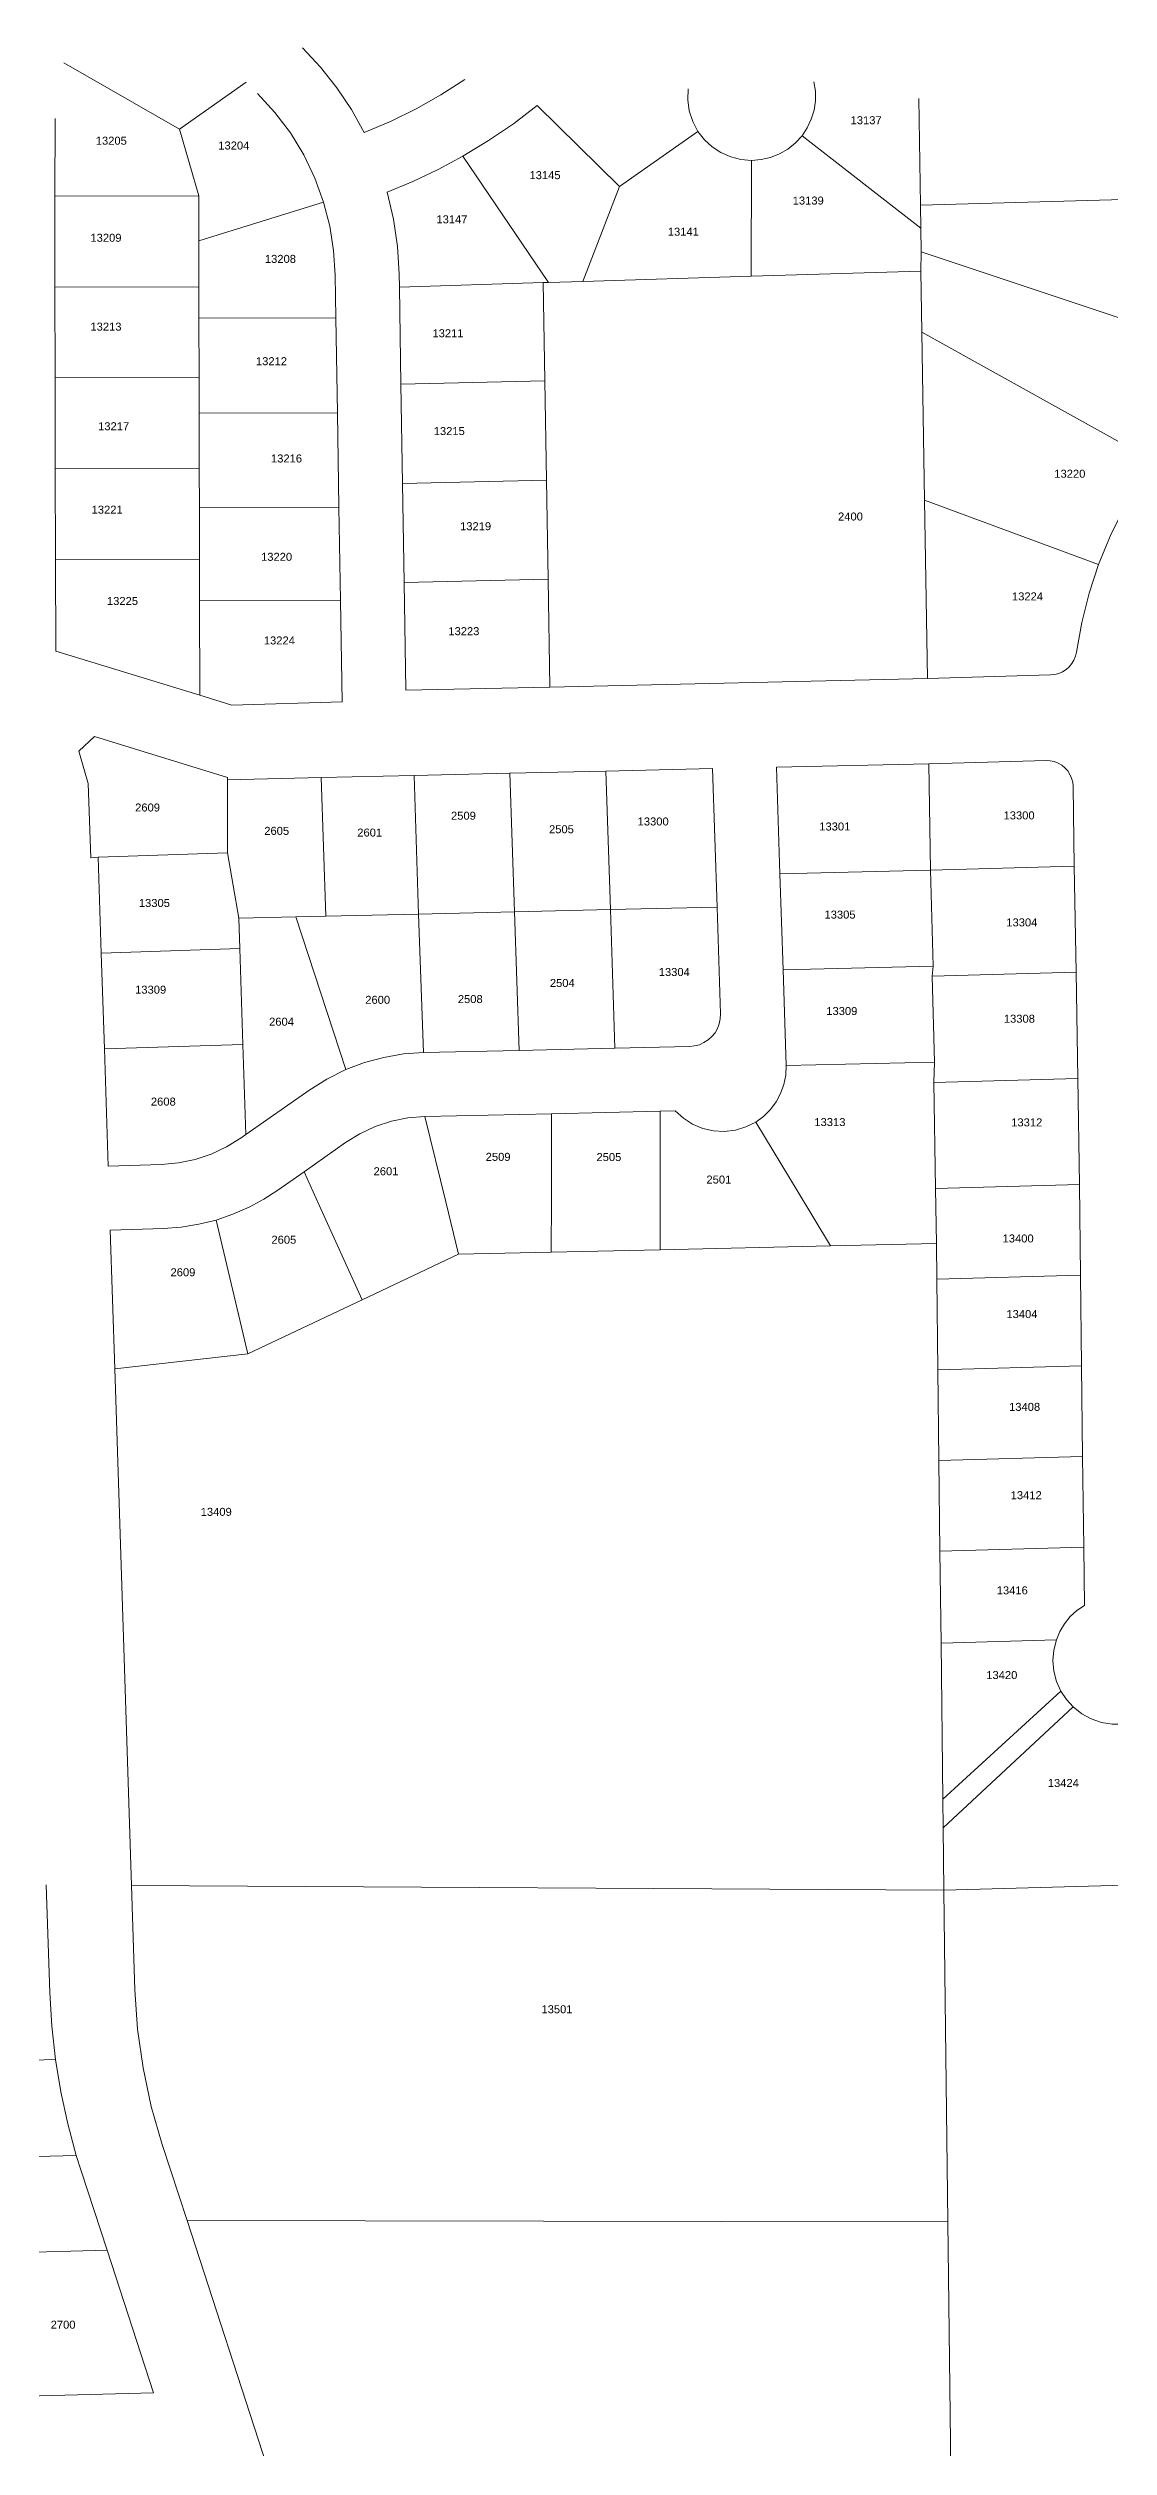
# Model space of a CAD drawing. Header units: feet. Extents: x 865220 to 5618803, y -2240498 to 1935234.
# Drawn here: x 2802857 to 2803852, y 969542 to 971791 of the extents above; entities that cross this region are included whole.
import ezdxf
from ezdxf.enums import TextEntityAlignment as Align

# ---------------------------------------------------------------- set-up
doc = ezdxf.new("R2010")
doc.units = ezdxf.units.FT
doc.header["$LTSCALE"] = 0.015
doc.header["$MEASUREMENT"] = 0
doc.layers.add('Dakota County Addresses', color=7, linetype='Continuous')
doc.layers.add('Dakota County Parcels', color=7, linetype='Continuous')
doc.styles.add('Dimensions 100', font='arial.ttf')

# ---------------------------------------------------------------- blocks, each defined once
blk = doc.blocks.new('ACMAP_ANN_TEMPLATE_Dakota County Addresses')
at = {"layer": 'Dakota County Addresses', "style": 'Dimensions 100'}
blk.add_attdef('DakotaCountyAddress', text='', height=50, dxfattribs=at).set_placement((0, 0), align=Align.CENTER)

msp = doc.modelspace()

# ---------------------------------------------------------------- linework, layer by layer
at = {"layer": 'Dakota County Parcels', "lineweight": 5}
for p, q in [((2802980.8, 971714.6), (2802872.4, 971777)), ((2802980.8, 971714.6), (2803043.3, 971758.7)), ((2803316.2, 971737), (2803393.3, 971660.9)), ((2803675.6, 971643.4), (2803674, 971743.4)), ((2802863.8, 971651.9), (2802864.3, 971724.8)), ((2802980.8, 971714.6), (2802998.8, 971652.1)), ((2803393.3, 971660.9), (2803466.9, 971712.6)), ((2803246.3, 971689.2), (2803326.8, 971571)), ((2803564.5, 971708.5), (2803676, 971621.8)), ((2803516.7, 971576.8), (2803517, 971685.4)), ((2802998.8, 971652.1), (2802863.8, 971651.9)), ((2802864, 971566.7), (2802863.8, 971651.9)), ((2802998.9, 971610), (2802998.8, 971652.1)), ((2802998.9, 971610), (2803115.8, 971646.1)), ((2803358.8, 971572), (2803393.3, 971660.9)), ((2803675.6, 971643.4), (2803960.6, 971651.2)), ((2803676, 971621.8), (2803675.6, 971643.4)), ((2803676.3, 971599.6), (2803676, 971621.8)), ((2802999, 971566.9), (2802998.9, 971610)), ((2803675.9, 971581.7), (2803676.3, 971599.6)), ((2803676.3, 971599.6), (2803943.8, 971510.5)), ((2803127.3, 971537.8), (2803126.7, 971577.8)), ((2803186.9, 971566.6), (2803186.7, 971578.8)), ((2803358.8, 971572), (2803516.7, 971576.8)), ((2803516.7, 971576.8), (2803675.9, 971581.7)), ((2803676.8, 971524.4), (2803675.9, 971581.7)), ((2802864, 971566.7), (2802999, 971566.9)), ((2802864.2, 971481.5), (2802864, 971566.7)), ((2802999, 971537.6), (2802999, 971566.9)), ((2803186.9, 971566.6), (2803321.8, 971570.8)), ((2803188.4, 971475.6), (2803186.9, 971566.6)), ((2803321.8, 971570.8), (2803326.8, 971571)), ((2803323.3, 971478.7), (2803321.8, 971570.8)), ((2803326.8, 971571), (2803358.8, 971572)), ((2802999, 971537.6), (2803127.3, 971537.8)), ((2802999.1, 971481.8), (2802999, 971537.6)), ((2803128.8, 971448.7), (2803127.3, 971537.8)), ((2803676.8, 971524.4), (2803891.7, 971404.9)), ((2803679.4, 971366.9), (2803676.8, 971524.4)), ((2802864.2, 971481.5), (2802999.1, 971481.8)), ((2802864.3, 971396.3), (2802864.2, 971481.5)), ((2802999.2, 971448.4), (2802999.1, 971481.8)), ((2803188.4, 971475.6), (2803323.3, 971478.7)), ((2803189.9, 971382.6), (2803188.4, 971475.6)), ((2803324.8, 971385.7), (2803323.3, 971478.7)), ((2802999.2, 971448.4), (2803128.8, 971448.7)), ((2802999.3, 971396.6), (2802999.2, 971448.4)), ((2803130.2, 971360.4), (2803128.8, 971448.7)), ((2802864.3, 971396.3), (2802999.3, 971396.6)), ((2802864.5, 971311.1), (2802864.3, 971396.3)), ((2802999.4, 971360.1), (2802999.3, 971396.6)), ((2803189.9, 971382.6), (2803324.8, 971385.7)), ((2803191.4, 971289.6), (2803189.9, 971382.6)), ((2803326.3, 971292.7), (2803324.8, 971385.7)), ((2802999.4, 971360.1), (2803130.2, 971360.4)), ((2802999.5, 971311.4), (2802999.4, 971360.1)), ((2803131.6, 971272.9), (2803130.2, 971360.4)), ((2803679.4, 971366.9), (2803842.5, 971306.6)), ((2803682, 971199.8), (2803679.4, 971366.9)), ((2802864.5, 971311.1), (2802999.5, 971311.4)), ((2802864.7, 971225.4), (2802864.5, 971311.1)), ((2802999.6, 971272.6), (2802999.5, 971311.4)), ((2803191.4, 971289.6), (2803326.3, 971292.7)), ((2803193, 971188.7), (2803191.4, 971289.6)), ((2803327.9, 971191.7), (2803326.3, 971292.7)), ((2802999.6, 971272.6), (2803131.6, 971272.9)), ((2802999.7, 971184), (2802999.6, 971272.6)), ((2803133.2, 971177.9), (2803131.6, 971272.9)), ((2802864.7, 971225.4), (2802999.7, 971184)), ((2803327.9, 971191.7), (2803682, 971199.8)), ((2803682, 971199.8), (2803797.6, 971203)), ((2802999.7, 971184), (2803029.8, 971174.7)), ((2803029.8, 971174.7), (2803133.2, 971177.9)), ((2803193, 971188.7), (2803327.9, 971191.7)), ((2802886.5, 971131.6), (2802901.1, 971145.2)), ((2802886.5, 971131.6), (2802895.2, 971101.3)), ((2802901.1, 971145.2), (2803025.8, 971106.9)), ((2803025.8, 971104.8), (2803025.8, 971106.9)), ((2803025.8, 971104.8), (2803113.7, 971106.8)), ((2803025.8, 971036.2), (2803025.8, 971104.8)), ((2803113.7, 971106.8), (2803200.7, 971108.8)), ((2803117.9, 970976.9), (2803113.7, 971106.8)), ((2803200.7, 971108.8), (2803290.6, 971110.9)), ((2803204.9, 970978.9), (2803200.7, 971108.8)), ((2803290.6, 971110.9), (2803380.6, 971112.9)), ((2803294.9, 970981), (2803290.6, 971110.9)), ((2803380.6, 971112.9), (2803480.6, 971115.2)), ((2803384.8, 970983), (2803380.6, 971112.9)), ((2803484.8, 970985.3), (2803480.6, 971115.2)), ((2803540.5, 971116.6), (2803683.3, 971119.8)), ((2803543.8, 971016.7), (2803540.5, 971116.6)), ((2803683.3, 971119.8), (2803793.3, 971122.8)), ((2803684.9, 971020.1), (2803683.3, 971119.8)), ((2802897.5, 971031.7), (2802895.2, 971101.3)), ((2803819.8, 971023.7), (2803818.6, 971098.5)), ((2802904.5, 971032.3), (2803025.8, 971036.2)), ((2803036.4, 970975.1), (2803025.8, 971036.2)), ((2802897.5, 971031.7), (2802904.5, 971032.3)), ((2802907.4, 970942.3), (2802904.5, 971032.3)), ((2803543.8, 971016.7), (2803684.9, 971020.1)), ((2803546.7, 970926.7), (2803543.8, 971016.7)), ((2803684.9, 971020.1), (2803819.8, 971023.7)), ((2803687.3, 970929.9), (2803684.9, 971020.1)), ((2803821.4, 970924.3), (2803819.8, 971023.7)), ((2803036.4, 970975.1), (2803089.9, 970976.3)), ((2803037.3, 970946.6), (2803036.4, 970975.1)), ((2803089.9, 970976.3), (2803117.9, 970976.9)), ((2803089.9, 970976.3), (2803136.6, 970833)), ((2803117.9, 970976.9), (2803204.9, 970978.9)), ((2803204.9, 970978.9), (2803294.9, 970981)), ((2803209.4, 970849), (2803204.9, 970978.9)), ((2803294.9, 970981), (2803384.8, 970983)), ((2803299.1, 970851), (2803294.9, 970981)), ((2803384.8, 970983), (2803484.8, 970985.3)), ((2803389.1, 970853.1), (2803384.8, 970983)), ((2803488, 970885.4), (2803484.8, 970985.3)), ((2802907.4, 970942.3), (2803037.3, 970946.6)), ((2803040.3, 970856.6), (2803037.3, 970946.6)), ((2802910.3, 970852.4), (2802907.4, 970942.3)), ((2803546.7, 970926.7), (2803687.3, 970929.9)), ((2803549.6, 970836.8), (2803546.7, 970926.7)), ((2803686.5, 970920.6), (2803687.3, 970929.9)), ((2803686.5, 970920.6), (2803821.4, 970924.3)), ((2803823, 970824.8), (2803821.4, 970924.3)), ((2803688.8, 970839.9), (2803686.5, 970920.6)), ((2802910.3, 970852.4), (2803040.3, 970856.6)), ((2803043, 970772.2), (2803040.3, 970856.6)), ((2802913.9, 970742.4), (2802910.3, 970852.4)), ((2803209.4, 970849), (2803299.1, 970851)), ((2803299.1, 970851), (2803389.1, 970853.1)), ((2803389.1, 970853.1), (2803459, 970854.7)), ((2803549.6, 970836.8), (2803688.8, 970839.9)), ((2803688.1, 970821.1), (2803688.8, 970839.9)), ((2803043, 970772.2), (2803102, 970813.6)), ((2803688.1, 970821.1), (2803823, 970824.8)), ((2803689.7, 970721.6), (2803688.1, 970821.1)), ((2803824.6, 970725.3), (2803823, 970824.8)), ((2803210.8, 970789), (2803329.6, 970791.7)), ((2803210.8, 970789), (2803230.4, 970709.1)), ((2803329.5, 970711.8), (2803329.6, 970791.7)), ((2803329.6, 970791.7), (2803431.5, 970794.1)), ((2803431.5, 970794.1), (2803445.6, 970794.4)), ((2803431.5, 970714.6), (2803431.5, 970794.1)), ((2803038.5, 970769), (2803043, 970772.2)), ((2803521.1, 970783.9), (2803560.9, 970718.1)), ((2802913.9, 970742.4), (2802963.9, 970744.1)), ((2803097.5, 970737.2), (2803136.5, 970764.6)), ((2803073, 970719.9), (2803097.5, 970737.2)), ((2803097.5, 970737.2), (2803111.7, 970705.9)), ((2803689.7, 970721.6), (2803824.6, 970725.3)), ((2803690.5, 970670.1), (2803689.7, 970721.6)), ((2803825.6, 970640.3), (2803824.6, 970725.3)), ((2803111.7, 970705.9), (2803152, 970617.2)), ((2803230.4, 970709.1), (2803242.5, 970659.9)), ((2803329.4, 970661.8), (2803329.5, 970711.8)), ((2803431.4, 970664.2), (2803431.5, 970714.6)), ((2803560.9, 970718.1), (2803591.3, 970667.8)), ((2802915.9, 970682.5), (2802965.8, 970684.1)), ((2802920.1, 970552.6), (2802915.9, 970682.5)), ((2803015.1, 970692), (2803044.7, 970566.6)), ((2803152, 970617.2), (2803242.5, 970659.9)), ((2803242.5, 970659.9), (2803329.4, 970661.8)), ((2803329.4, 970661.8), (2803431.4, 970664.2)), ((2803431.4, 970664.2), (2803591.3, 970667.8)), ((2803591.3, 970667.8), (2803690.5, 970670.1)), ((2803690.8, 970636.7), (2803690.5, 970670.1)), ((2803690.8, 970636.7), (2803825.6, 970640.3)), ((2803691.8, 970551.7), (2803690.8, 970636.7)), ((2803826.6, 970555.3), (2803825.6, 970640.3)), ((2803044.7, 970566.6), (2803152, 970617.2)), ((2802920.1, 970552.6), (2803044.7, 970566.6)), ((2802935.8, 970068.3), (2802920.1, 970552.6)), ((2803691.8, 970551.7), (2803826.6, 970555.3)), ((2803692.8, 970466.7), (2803691.8, 970551.7)), ((2803827.6, 970470.4), (2803826.6, 970555.3)), ((2803692.8, 970466.7), (2803827.6, 970470.4)), ((2803693.7, 970381.7), (2803692.8, 970466.7)), ((2803828.6, 970385.4), (2803827.6, 970470.4)), ((2803693.7, 970381.7), (2803828.6, 970385.4)), ((2803829.2, 970330.8), (2803828.6, 970385.4)), ((2803694.8, 970295.2), (2803693.7, 970381.7)), ((2803694.8, 970295.2), (2803803, 970298.6)), ((2803696.5, 970149), (2803694.8, 970295.2)), ((2803696.5, 970149), (2803807.2, 970250.3)), ((2803696.8, 970122.2), (2803818.8, 970235.5)), ((2803696.8, 970122.2), (2803696.5, 970149)), ((2803697.5, 970063.7), (2803696.8, 970122.2)), ((2802859.1, 969967.8), (2802855.8, 970068.8)), ((2803697.5, 970063.7), (2803867.3, 970068.4)), ((2802935.8, 970068.3), (2803697.5, 970063.7)), ((2802939, 969970.4), (2802935.8, 970068.3)), ((2803701.2, 969752.9), (2803697.5, 970063.7)), ((2802726.2, 969901), (2802864.4, 969904.9)), ((2802964.5, 969825.5), (2802987.8, 969754.2)), ((2802729.1, 969811.1), (2802884, 969815.1)), ((2802884, 969815.1), (2802888.4, 969800.7)), ((2802888.4, 969800.7), (2802912.8, 969726.2)), ((2802987.8, 969754.2), (2803062.8, 969524.2)), ((2802987.8, 969754.2), (2803489, 969753.3)), ((2803489, 969753.3), (2803701.2, 969752.9)), ((2803705.3, 969405.6), (2803701.2, 969752.9)), ((2802822, 969723.7), (2802912.8, 969726.2)), ((2802912.8, 969726.2), (2802956.3, 969592.6)), ((2802825.8, 969589), (2802956.3, 969592.6))]:
    msp.add_line(p, q, dxfattribs=at)
for points in [[(2803153.9, 971711.5), (2803141.9, 971733), (2803128.2, 971753.5), (2803113, 971772.8), (2803096.2, 971790.8)], [(2803153.9, 971711.5), (2803178.6, 971721.8), (2803202.6, 971733.6), (2803225.8, 971746.7), (2803248.3, 971761.2)], [(2803564.5, 971708.5), (2803569.4, 971715.9), (2803573.2, 971724), (2803575.8, 971732.5), (2803577, 971741.3), (2803577, 971750.2), (2803575.6, 971759)], [(2803115.8, 971646.1), (2803107.6, 971668.8), (2803097.2, 971690.5), (2803084.7, 971711.1), (2803070.3, 971730.4), (2803054, 971748.1)], [(2803246.3, 971689.2), (2803270.4, 971703.9), (2803293.8, 971719.8), (2803316.2, 971737)], [(2803457.6, 971752.6), (2803457.3, 971742.2), (2803458.7, 971731.8), (2803462, 971721.9), (2803466.9, 971712.6)], [(2803466.9, 971712.6), (2803473, 971704.8), (2803480.2, 971698.1), (2803488.5, 971692.7), (2803497.6, 971688.7), (2803507.1, 971686.2), (2803517, 971685.4)], [(2803175.6, 971655.5), (2803199.7, 971665.6), (2803223.3, 971676.8), (2803246.3, 971689.2)], [(2803517, 971685.4), (2803526.1, 971686.1), (2803535, 971688.1), (2803543.4, 971691.4), (2803551.3, 971696), (2803558.4, 971701.8), (2803564.5, 971708.5)], [(2803126.7, 971577.8), (2803125.2, 971600.9), (2803121.6, 971623.7), (2803115.8, 971646.1)], [(2803186.7, 971578.8), (2803185.2, 971604.7), (2803181.5, 971630.3), (2803175.6, 971655.5)], [(2803868.4, 971363), (2803854.4, 971335.3), (2803842.5, 971306.6)], [(2803842.5, 971306.6), (2803833.7, 971279.7), (2803826.7, 971252.3), (2803821.7, 971224.4)], [(2803797.6, 971203), (2803801.5, 971203.4), (2803805.3, 971204.4), (2803808.8, 971206), (2803812.1, 971208.1), (2803815, 971210.7), (2803817.5, 971213.7), (2803819.4, 971217), (2803820.9, 971220.6), (2803821.7, 971224.4)], [(2803818.6, 971098.5), (2803818.3, 971102.4), (2803817.3, 971106.2), (2803815.7, 971109.8), (2803813.6, 971113.1), (2803811, 971116), (2803808, 971118.4), (2803804.6, 971120.4), (2803801, 971121.8), (2803797.2, 971122.6), (2803793.3, 971122.8)], [(2803459, 970854.7), (2803463.7, 970855.2), (2803468.2, 970856.4), (2803472.5, 970858.3), (2803476.4, 970860.8), (2803479.9, 970864), (2803482.9, 970867.6), (2803485.2, 970871.7), (2803486.9, 970876.1), (2803487.8, 970880.7), (2803488, 970885.4)], [(2803209.4, 970849), (2803190.7, 970847.7), (2803172.2, 970844.5), (2803154.1, 970839.7), (2803136.6, 970833)], [(2803521.1, 970783.9), (2803528.4, 970789.2), (2803534.8, 970795.5), (2803540.2, 970802.7), (2803544.4, 970810.6), (2803547.5, 970819), (2803549.2, 970827.8), (2803549.6, 970836.8)], [(2803136.6, 970833), (2803118.8, 970824.2), (2803102, 970813.6)], [(2803210.8, 970789), (2803195, 970787.7), (2803179.4, 970784.6), (2803164.3, 970779.6), (2803150, 970772.9), (2803136.5, 970764.6)], [(2803445.6, 970794.4), (2803453.2, 970787.4), (2803461.9, 970781.9), (2803471.4, 970777.9), (2803481.5, 970775.6), (2803491.8, 970775.1), (2803502, 970776.3), (2803511.9, 970779.3), (2803521.1, 970783.9)], [(2802963.9, 970744.1), (2802979.8, 970745.5), (2802995.4, 970748.8), (2803010.5, 970753.8), (2803024.9, 970760.6), (2803038.5, 970769)], [(2803015.1, 970692), (2803030.9, 970697.4), (2803046.2, 970704.1)], [(2803046.2, 970704.1), (2803059.9, 970711.5), (2803073, 970719.9)], [(2802965.8, 970684.1), (2802982.4, 970685.4), (2802998.9, 970688), (2803015.1, 970692)], [(2803829.2, 970330.8), (2803822.2, 970326), (2803816, 970320.2), (2803810.7, 970313.6), (2803806.3, 970306.4), (2803803, 970298.6)], [(2803803, 970298.6), (2803800.6, 970288.9), (2803799.8, 970279), (2803800.7, 970269), (2803803.2, 970259.4), (2803807.2, 970250.3)], [(2803807.2, 970250.3), (2803812.4, 970242.4), (2803818.8, 970235.5)], [(2803818.8, 970235.5), (2803826.7, 970229.2), (2803835.7, 970224.3), (2803845.3, 970221), (2803855.3, 970219.4), (2803865.5, 970219.5)], [(2802859.1, 969967.8), (2802860.9, 969936.3), (2802864.4, 969904.9)], [(2802939, 969970.4), (2802941.5, 969933.6), (2802946.6, 969897.1), (2802954.3, 969861), (2802964.5, 969825.5)], [(2802864.4, 969904.9), (2802869.4, 969874.6), (2802875.9, 969844.6), (2802884, 969815.1)]]:
    msp.add_lwpolyline(points, dxfattribs=at)

# ---------------------------------------------------------------- block references
at = {"layer": 'Dakota County Addresses', "lineweight": 5, "xscale": 0.15, "yscale": 0.15, "zscale": 0.15}
for p, values in [((2803624.6, 971719.3), {'DakotaCountyAddress': '13137'}), ((2802916.8, 971700.1), {'DakotaCountyAddress': '13205'}), ((2803031.7, 971695.6), {'DakotaCountyAddress': '13204'}), ((2803323.5, 971667.8), {'DakotaCountyAddress': '13145'}), ((2803570.3, 971644), {'DakotaCountyAddress': '13139'}), ((2803236.2, 971626.4), {'DakotaCountyAddress': '13147'}), ((2803453.2, 971614.8), {'DakotaCountyAddress': '13141'}), ((2802911.8, 971609.1), {'DakotaCountyAddress': '13209'}), ((2803075.4, 971589.3), {'DakotaCountyAddress': '13208'}), ((2802911.8, 971525.8), {'DakotaCountyAddress': '13213'}), ((2803232.5, 971519.6), {'DakotaCountyAddress': '13211'}), ((2803067, 971493.4), {'DakotaCountyAddress': '13212'}), ((2802919, 971432.4), {'DakotaCountyAddress': '13217'}), ((2803233.7, 971427.9), {'DakotaCountyAddress': '13215'}), ((2803081.1, 971402.2), {'DakotaCountyAddress': '13216'}), ((2803815.6, 971387.9), {'DakotaCountyAddress': '13220'}), ((2802912.9, 971354.2), {'DakotaCountyAddress': '13221'}), ((2803609.9, 971347.8), {'DakotaCountyAddress': '2400'}), ((2803258.4, 971338.7), {'DakotaCountyAddress': '13219'}), ((2803071.8, 971310), {'DakotaCountyAddress': '13220'}), ((2802927.3, 971268.6), {'DakotaCountyAddress': '13225'}), ((2803775.9, 971272.9), {'DakotaCountyAddress': '13224'}), ((2803074.4, 971231.6), {'DakotaCountyAddress': '13224'}), ((2803247.4, 971240.3), {'DakotaCountyAddress': '13223'}), ((2802950.8, 971075), {'DakotaCountyAddress': '2609'}), ((2803071.9, 971053.1), {'DakotaCountyAddress': '2605'}), ((2803159.1, 971051.5), {'DakotaCountyAddress': '2601'}), ((2803247, 971067.3), {'DakotaCountyAddress': '2509'}), ((2803338.9, 971054.6), {'DakotaCountyAddress': '2505'}), ((2803424.9, 971061.9), {'DakotaCountyAddress': '13300'}), ((2803595.2, 971057.2), {'DakotaCountyAddress': '13301'}), ((2803768, 971067.6), {'DakotaCountyAddress': '13300'}), ((2802957.2, 970985.5), {'DakotaCountyAddress': '13305'}), ((2803600.1, 970974.6), {'DakotaCountyAddress': '13305'}), ((2803770.6, 970967.3), {'DakotaCountyAddress': '13304'}), ((2803444.7, 970920.8), {'DakotaCountyAddress': '13304'}), ((2802953.7, 970904.2), {'DakotaCountyAddress': '13309'}), ((2803166.6, 970894.7), {'DakotaCountyAddress': '2600'}), ((2803253.4, 970895.4), {'DakotaCountyAddress': '2508'}), ((2803339.7, 970910.5), {'DakotaCountyAddress': '2504'}), ((2803076.4, 970874.2), {'DakotaCountyAddress': '2604'}), ((2803601.8, 970884.2), {'DakotaCountyAddress': '13309'}), ((2803768.3, 970877), {'DakotaCountyAddress': '13308'}), ((2802965.6, 970799.3), {'DakotaCountyAddress': '2608'}), ((2803590.6, 970780.1), {'DakotaCountyAddress': '13313'}), ((2803775.2, 970779.8), {'DakotaCountyAddress': '13312'}), ((2803279.5, 970747.5), {'DakotaCountyAddress': '2509'}), ((2803383.4, 970747.3), {'DakotaCountyAddress': '2505'}), ((2803174.4, 970734), {'DakotaCountyAddress': '2601'}), ((2803486.5, 970726.2), {'DakotaCountyAddress': '2501'}), ((2803078.6, 970669.8), {'DakotaCountyAddress': '2605'}), ((2803767.1, 970671), {'DakotaCountyAddress': '13400'}), ((2802984, 970639.3), {'DakotaCountyAddress': '2609'}), ((2803770.7, 970600.1), {'DakotaCountyAddress': '13404'}), ((2803773.2, 970513.1), {'DakotaCountyAddress': '13408'}), ((2803774.7, 970430.3), {'DakotaCountyAddress': '13412'}), ((2803015.2, 970414.7), {'DakotaCountyAddress': '13409'}), ((2803761.6, 970341.1), {'DakotaCountyAddress': '13416'}), ((2803751.8, 970261.7), {'DakotaCountyAddress': '13420'}), ((2803809.5, 970160.5), {'DakotaCountyAddress': '13424'}), ((2803334.7, 969948.4), {'DakotaCountyAddress': '13501'}), ((2802871.6, 969652.7), {'DakotaCountyAddress': '2700'})]:
    msp.add_blockref('ACMAP_ANN_TEMPLATE_Dakota County Addresses', p, dxfattribs=at).add_auto_attribs(values)

doc.saveas('drawing.dxf')
